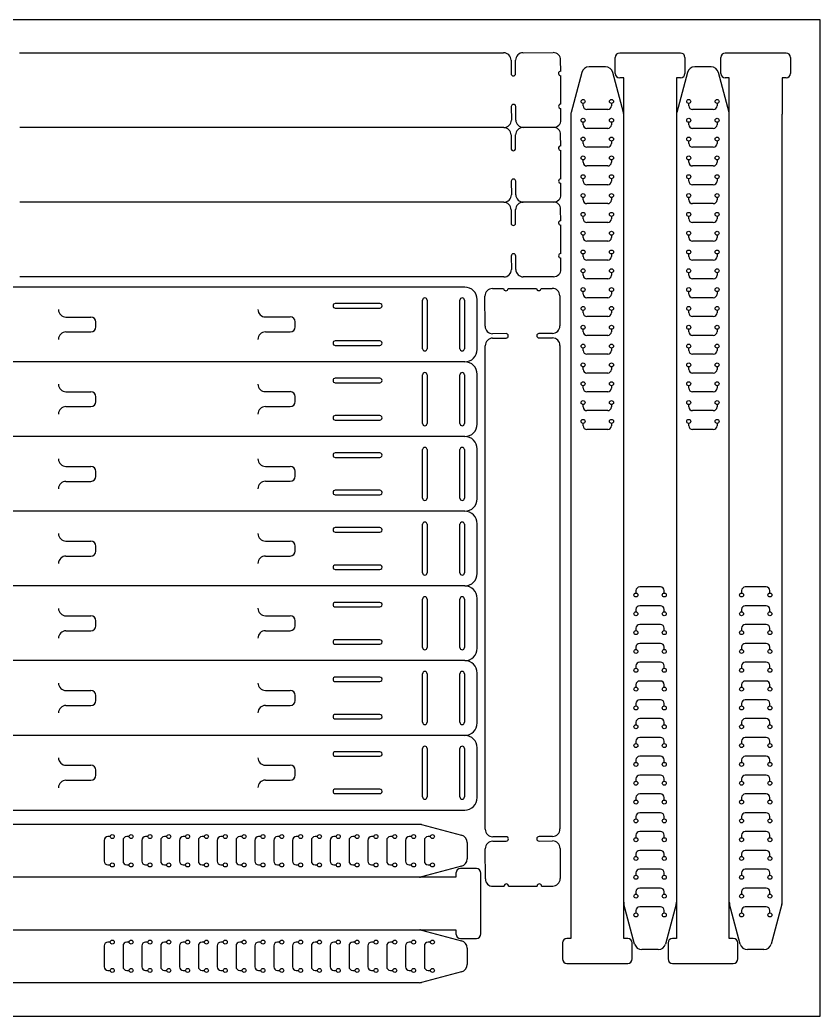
# Model space of a CAD drawing. Header units: millimetres. Extents: x 0 to 600, y 0 to 400.
# Drawn here: x 278.9 to 600, y 0 to 400 of the extents above; entities that cross this region are included whole.
import ezdxf

# ---------------------------------------------------------------- set-up
doc = ezdxf.new("R2010")
doc.units = ezdxf.units.MM

msp = doc.modelspace()

# ---------------------------------------------------------------- linework, layer by layer
for p, q in [((278.81, 386.79), (473, 386.79)), ((480.8, 386.82), (492.9, 386.87)), ((544, 386.71), (519.6, 386.71)), ((586.38, 386.71), (561.98, 386.71)), ((476.01, 383.8), (476.04, 378.4)), ((477.84, 378.41), (477.81, 383.81)), ((495.93, 379.39), (495.91, 383.89)), ((495.99, 366.19), (495.94, 377.59)), ((476.1, 365.2), (476.12, 359.8)), ((477.92, 359.81), (477.9, 365.21)), ((496.02, 359.89), (496, 364.39)), ((584.77, 45.73), (584.77, 362.11)), ((473.13, 356.79), (278.94, 356.79)), ((493.03, 356.87), (480.93, 356.82)), ((476.01, 353.8), (476.04, 348.4)), ((477.84, 348.41), (477.81, 353.81)), ((495.93, 349.39), (495.91, 353.89)), ((495.99, 336.19), (495.94, 347.59)), ((476.1, 335.2), (476.12, 329.8)), ((477.92, 329.81), (477.9, 335.21)), ((496.02, 329.89), (496, 334.39)), ((473.13, 326.79), (278.94, 326.79)), ((493.03, 326.87), (480.93, 326.82)), ((476.01, 323.8), (476.04, 318.4)), ((477.84, 318.41), (477.81, 323.81)), ((495.93, 319.39), (495.91, 323.89)), ((495.99, 306.19), (495.94, 317.59)), ((476.1, 305.2), (476.12, 299.8)), ((477.92, 299.81), (477.9, 305.21)), ((496.02, 299.89), (496, 304.39)), ((473.13, 296.79), (278.94, 296.79)), ((493.03, 296.87), (480.93, 296.82)), ((457.41, 292.72), (67.41, 292.72)), ((468.53, 292.11), (473.03, 292.13)), ((474.83, 292.13), (486.23, 292.18)), ((488.03, 292.19), (492.53, 292.21)), ((465.59, 276.99), (465.54, 289.09)), ((495.54, 289.22), (495.59, 277.12)), ((423.36, 286.12), (405.46, 286.12)), ((405.46, 284.32), (423.36, 284.32)), ((440.51, 267.97), (440.51, 287.47)), ((442.31, 287.47), (442.31, 267.97)), ((455.51, 267.97), (455.51, 287.47)), ((457.31, 287.47), (457.31, 267.97)), ((462.41, 267.72), (462.41, 287.72)), ((297.41, 280.71), (307.41, 280.71)), ((377.41, 280.74), (387.41, 280.74)), ((309.41, 276.71), (309.41, 278.71)), ((389.41, 276.74), (389.41, 278.74)), ((297.41, 274.71), (307.41, 274.71)), ((377.41, 274.74), (387.41, 274.74)), ((474.01, 274.03), (468.61, 274.01)), ((468.62, 272.21), (474.01, 272.23)), ((492.61, 274.11), (487.21, 274.09)), ((487.21, 272.29), (492.61, 272.31)), ((423.36, 271.12), (405.46, 271.12)), ((405.46, 269.32), (423.36, 269.32)), ((465.63, 75), (465.63, 269.19)), ((495.63, 269.32), (495.63, 75.13)), ((457.41, 262.72), (67.41, 262.72)), ((423.36, 256.12), (405.46, 256.12)), ((440.51, 237.97), (440.51, 257.47)), ((442.31, 257.47), (442.31, 237.97)), ((455.51, 237.97), (455.51, 257.47)), ((457.31, 257.47), (457.31, 237.97)), ((462.41, 237.72), (462.41, 257.72)), ((405.46, 254.32), (423.36, 254.32)), ((297.41, 250.71), (307.41, 250.71)), ((309.41, 246.71), (309.41, 248.71)), ((377.41, 250.74), (387.41, 250.74)), ((389.41, 246.74), (389.41, 248.74)), ((297.41, 244.71), (307.41, 244.71)), ((377.41, 244.74), (387.41, 244.74)), ((423.36, 241.12), (405.46, 241.12)), ((405.46, 239.32), (423.36, 239.32)), ((457.41, 232.72), (67.41, 232.72)), ((423.36, 226.12), (405.46, 226.12)), ((405.46, 224.32), (423.36, 224.32)), ((440.51, 207.97), (440.51, 227.47)), ((442.31, 227.47), (442.31, 207.97)), ((455.51, 207.97), (455.51, 227.47)), ((457.31, 227.47), (457.31, 207.97)), ((462.41, 207.72), (462.41, 227.72)), ((297.41, 220.71), (307.41, 220.71)), ((377.41, 220.74), (387.41, 220.74)), ((309.41, 216.71), (309.41, 218.71)), ((389.41, 216.74), (389.41, 218.74)), ((297.41, 214.71), (307.41, 214.71)), ((377.41, 214.74), (387.41, 214.74)), ((423.36, 211.12), (405.46, 211.12)), ((405.46, 209.32), (423.36, 209.32)), ((457.41, 202.72), (67.41, 202.72)), ((423.36, 196.12), (405.46, 196.12)), ((440.51, 177.97), (440.51, 197.47)), ((442.31, 197.47), (442.31, 177.97)), ((455.51, 177.97), (455.51, 197.47)), ((457.31, 197.47), (457.31, 177.97)), ((462.41, 177.72), (462.41, 197.72)), ((405.46, 194.32), (423.36, 194.32)), ((297.41, 190.71), (307.41, 190.71)), ((309.41, 186.71), (309.41, 188.71)), ((377.41, 190.74), (387.41, 190.74)), ((389.41, 186.74), (389.41, 188.74)), ((297.41, 184.71), (307.41, 184.71)), ((377.41, 184.74), (387.41, 184.74)), ((423.36, 181.12), (405.46, 181.12)), ((405.46, 179.32), (423.36, 179.32)), ((457.41, 172.72), (67.41, 172.72)), ((423.36, 166.12), (405.46, 166.12)), ((405.46, 164.32), (423.36, 164.32)), ((440.51, 147.97), (440.51, 167.47)), ((442.31, 167.47), (442.31, 147.97)), ((455.51, 147.97), (455.51, 167.47)), ((457.31, 167.47), (457.31, 147.97)), ((462.41, 147.72), (462.41, 167.72)), ((297.41, 160.71), (307.41, 160.71)), ((377.41, 160.74), (387.41, 160.74)), ((309.41, 156.71), (309.41, 158.71)), ((389.41, 156.74), (389.41, 158.74)), ((297.41, 154.71), (307.41, 154.71)), ((377.41, 154.74), (387.41, 154.74)), ((423.36, 151.12), (405.46, 151.12)), ((405.46, 149.32), (423.36, 149.32)), ((457.41, 142.72), (67.41, 142.72)), ((423.36, 136.12), (405.46, 136.12)), ((440.51, 117.97), (440.51, 137.47)), ((442.31, 137.47), (442.31, 117.97)), ((455.51, 117.97), (455.51, 137.47)), ((457.31, 137.47), (457.31, 117.97)), ((462.41, 117.72), (462.41, 137.72)), ((405.46, 134.32), (423.36, 134.32)), ((297.41, 130.71), (307.41, 130.71)), ((309.41, 126.71), (309.41, 128.71)), ((377.41, 130.74), (387.41, 130.74)), ((389.41, 126.74), (389.41, 128.74)), ((297.41, 124.71), (307.41, 124.71)), ((377.41, 124.74), (387.41, 124.74)), ((423.36, 121.12), (405.46, 121.12)), ((405.46, 119.32), (423.36, 119.32)), ((457.41, 112.72), (67.41, 112.72)), ((423.36, 106.12), (405.46, 106.12)), ((405.46, 104.32), (423.36, 104.32)), ((440.51, 87.97), (440.51, 107.47)), ((442.31, 107.47), (442.31, 87.97)), ((455.51, 87.97), (455.51, 107.47)), ((457.31, 107.47), (457.31, 87.97)), ((462.41, 87.72), (462.41, 107.72)), ((297.41, 100.71), (307.41, 100.71)), ((377.41, 100.74), (387.41, 100.74)), ((309.41, 96.71), (309.41, 98.71)), ((389.41, 96.74), (389.41, 98.74)), ((297.41, 94.71), (307.41, 94.71)), ((377.41, 94.74), (387.41, 94.74)), ((423.36, 91.12), (405.46, 91.12)), ((405.46, 89.32), (423.36, 89.32)), ((67.41, 82.72), (457.41, 82.72)), ((439.34, 76.98), (122.97, 76.98)), ((474.04, 72.04), (468.64, 72.01)), ((492.64, 72.12), (487.24, 72.09)), ((468.65, 70.21), (474.05, 70.24)), ((487.25, 70.29), (492.65, 70.32)), ((465.71, 55.1), (465.66, 67.2)), ((495.66, 67.33), (495.71, 55.23)), ((468.73, 52.11), (473.23, 52.13)), ((475.03, 52.14), (486.43, 52.19)), ((488.23, 52.2), (492.73, 52.22))]:
    msp.add_line(p, q)
at = {"color": 7, "linetype": 'Continuous', "lineweight": 25, "true_color": 0xffffff}
for p, q in [((517.8, 378.51), (517.8, 384.91)), ((545.8, 384.91), (545.8, 378.51)), ((560.18, 378.51), (560.18, 384.91)), ((588.18, 384.91), (588.18, 378.51)), ((513.91, 381.16), (507.31, 381.16)), ((556.29, 381.16), (549.69, 381.16)), ((504.41, 378.94), (500.11, 362.89)), ((521.11, 362.89), (516.81, 378.94)), ((521.2, 376.71), (519.6, 376.71)), ((521.2, 45.76), (521.2, 376.71)), ((544, 376.71), (542.4, 376.71)), ((546.79, 378.94), (542.49, 362.89)), ((563.49, 362.89), (559.19, 378.94)), ((563.58, 376.71), (561.98, 376.71)), ((563.58, 45.76), (563.58, 376.71)), ((586.38, 376.71), (584.78, 376.71)), ((500.01, 362.11), (500.01, 31.16)), ((542.39, 362.11), (542.39, 31.16)), ((440.09, 76.89), (456.15, 72.59)), ((458.37, 69.69), (458.37, 63.09)), ((456.15, 60.2), (440.09, 55.89)), ((453.91, 57.4), (453.91, 55.8)), ((462.11, 59.2), (455.71, 59.2)), ((463.91, 33), (463.91, 57.4)), ((439.32, 55.79), (108.37, 55.79)), ((525.6, 28.93), (521.3, 44.99)), ((542.3, 44.99), (537.99, 28.93)), ((567.98, 28.93), (563.68, 44.99)), ((584.68, 44.99), (580.37, 28.93)), ((122.97, 34.6), (453.91, 34.6)), ((440.09, 34.51), (456.15, 30.21)), ((453.91, 34.6), (453.91, 33)), ((455.71, 31.2), (462.11, 31.2)), ((496.61, 29.36), (496.61, 22.96)), ((500.01, 31.16), (498.41, 31.16)), ((522.81, 31.16), (521.21, 31.16)), ((524.61, 22.96), (524.61, 29.36)), ((538.99, 29.36), (538.99, 22.96)), ((542.39, 31.16), (540.79, 31.16)), ((565.19, 31.16), (563.59, 31.16)), ((566.99, 22.96), (566.99, 29.36)), ((458.37, 27.31), (458.37, 20.71)), ((535.1, 26.71), (528.5, 26.71)), ((577.48, 26.71), (570.88, 26.71)), ((498.41, 21.16), (522.81, 21.16)), ((540.79, 21.16), (565.19, 21.16)), ((456.15, 17.82), (440.09, 13.51)), ((439.32, 13.41), (108.37, 13.41))]:
    msp.add_line(p, q, dxfattribs=at)
at = {"lineweight": 25}
for p, q in [((542.4, 376.71), (542.39, 362.11)), ((584.78, 376.71), (584.77, 362.11)), ((453.91, 55.8), (439.32, 55.8)), ((521.21, 31.16), (521.2, 45.76)), ((563.59, 31.16), (563.58, 45.76))]:
    msp.add_line(p, q, dxfattribs=at)
at = {"linetype": 'Continuous'}
for p, q in [((504.94, 365.49), (504.92, 366.46)), ((514.78, 364.02), (506.44, 364.02)), ((516.3, 366.46), (516.28, 365.49)), ((547.32, 365.49), (547.3, 366.46)), ((557.16, 364.02), (548.82, 364.02)), ((558.68, 366.46), (558.66, 365.49)), ((504.94, 357.94), (504.92, 358.91)), ((514.78, 356.46), (506.44, 356.46)), ((516.3, 358.91), (516.28, 357.94)), ((547.32, 357.94), (547.3, 358.91)), ((557.16, 356.46), (548.82, 356.46)), ((558.68, 358.91), (558.66, 357.94)), ((504.94, 350.38), (504.92, 351.35)), ((514.78, 348.9), (506.44, 348.9)), ((516.3, 351.35), (516.28, 350.38)), ((547.32, 350.38), (547.3, 351.35)), ((557.16, 348.9), (548.82, 348.9)), ((558.68, 351.35), (558.66, 350.38)), ((504.94, 342.82), (504.92, 343.79)), ((514.78, 341.35), (506.44, 341.35)), ((516.3, 343.79), (516.28, 342.82)), ((547.32, 342.82), (547.3, 343.79)), ((557.16, 341.35), (548.82, 341.35)), ((558.68, 343.79), (558.66, 342.82)), ((504.94, 335.26), (504.92, 336.24)), ((516.3, 336.24), (516.28, 335.26)), ((547.32, 335.26), (547.3, 336.24)), ((558.68, 336.24), (558.66, 335.26)), ((514.78, 333.79), (506.44, 333.79)), ((557.16, 333.79), (548.82, 333.79)), ((504.94, 327.71), (504.92, 328.68)), ((516.3, 328.68), (516.28, 327.71)), ((547.32, 327.71), (547.3, 328.68)), ((558.68, 328.68), (558.66, 327.71)), ((514.78, 326.23), (506.44, 326.23)), ((557.16, 326.23), (548.82, 326.23)), ((504.94, 320.15), (504.92, 321.12)), ((516.3, 321.12), (516.28, 320.15)), ((547.32, 320.15), (547.3, 321.12)), ((558.68, 321.12), (558.66, 320.15)), ((514.78, 318.67), (506.44, 318.67)), ((557.16, 318.67), (548.82, 318.67)), ((504.94, 312.59), (504.92, 313.57)), ((516.3, 313.57), (516.28, 312.59)), ((547.32, 312.59), (547.3, 313.57)), ((558.68, 313.57), (558.66, 312.59)), ((514.78, 311.12), (506.44, 311.12)), ((557.16, 311.12), (548.82, 311.12)), ((504.94, 305.04), (504.92, 306.01)), ((516.3, 306.01), (516.28, 305.04)), ((547.32, 305.04), (547.3, 306.01)), ((558.68, 306.01), (558.66, 305.04)), ((514.78, 303.56), (506.44, 303.56)), ((557.16, 303.56), (548.82, 303.56)), ((504.94, 297.48), (504.92, 298.45)), ((514.78, 296), (506.44, 296)), ((516.3, 298.45), (516.28, 297.48)), ((547.32, 297.48), (547.3, 298.45)), ((557.16, 296), (548.82, 296)), ((558.68, 298.45), (558.66, 297.48)), ((504.94, 289.92), (504.92, 290.9)), ((514.78, 288.45), (506.44, 288.45)), ((516.3, 290.9), (516.28, 289.92)), ((547.32, 289.92), (547.3, 290.9)), ((557.16, 288.45), (548.82, 288.45)), ((558.68, 290.9), (558.66, 289.92)), ((504.94, 282.37), (504.92, 283.34)), ((514.78, 280.89), (506.44, 280.89)), ((516.3, 283.34), (516.28, 282.37)), ((547.32, 282.37), (547.3, 283.34)), ((557.16, 280.89), (548.82, 280.89)), ((558.68, 283.34), (558.66, 282.37)), ((504.94, 274.81), (504.92, 275.78)), ((514.78, 273.33), (506.44, 273.33)), ((516.3, 275.78), (516.28, 274.81)), ((547.32, 274.81), (547.3, 275.78)), ((557.16, 273.33), (548.82, 273.33)), ((558.68, 275.78), (558.66, 274.81)), ((504.94, 267.25), (504.92, 268.22)), ((516.3, 268.22), (516.28, 267.25)), ((547.32, 267.25), (547.3, 268.22)), ((558.68, 268.22), (558.66, 267.25)), ((514.78, 265.78), (506.44, 265.78)), ((557.16, 265.78), (548.82, 265.78)), ((504.94, 259.69), (504.92, 260.67)), ((516.3, 260.67), (516.28, 259.69)), ((547.32, 259.69), (547.3, 260.67)), ((558.68, 260.67), (558.66, 259.69)), ((514.78, 258.22), (506.44, 258.22)), ((557.16, 258.22), (548.82, 258.22)), ((504.94, 252.14), (504.92, 253.11)), ((516.3, 253.11), (516.28, 252.14)), ((547.32, 252.14), (547.3, 253.11)), ((558.68, 253.11), (558.66, 252.14)), ((514.78, 250.66), (506.44, 250.66)), ((557.16, 250.66), (548.82, 250.66)), ((504.94, 244.58), (504.92, 245.55)), ((516.3, 245.55), (516.28, 244.58)), ((547.32, 244.58), (547.3, 245.55)), ((558.68, 245.55), (558.66, 244.58)), ((514.78, 243.1), (506.44, 243.1)), ((557.16, 243.1), (548.82, 243.1)), ((504.94, 237.02), (504.92, 238)), ((516.3, 238), (516.28, 237.02)), ((547.32, 237.02), (547.3, 238)), ((558.68, 238), (558.66, 237.02)), ((514.78, 235.55), (506.44, 235.55)), ((557.16, 235.55), (548.82, 235.55)), ((535.97, 172.32), (527.63, 172.32)), ((578.35, 172.32), (570.01, 172.32)), ((526.13, 170.85), (526.11, 169.88)), ((537.48, 169.88), (537.47, 170.85)), ((568.51, 170.85), (568.49, 169.88)), ((579.86, 169.88), (579.85, 170.85)), ((535.97, 164.77), (527.63, 164.77)), ((578.35, 164.77), (570.01, 164.77)), ((526.13, 163.29), (526.11, 162.32)), ((537.48, 162.32), (537.47, 163.29)), ((568.51, 163.29), (568.49, 162.32)), ((579.86, 162.32), (579.85, 163.29)), ((535.97, 157.21), (527.63, 157.21)), ((578.35, 157.21), (570.01, 157.21)), ((526.13, 155.73), (526.11, 154.76)), ((537.48, 154.76), (537.47, 155.73)), ((568.51, 155.73), (568.49, 154.76)), ((579.86, 154.76), (579.85, 155.73)), ((526.13, 148.18), (526.11, 147.2)), ((535.97, 149.65), (527.63, 149.65)), ((537.48, 147.2), (537.47, 148.18)), ((568.51, 148.18), (568.49, 147.2)), ((578.35, 149.65), (570.01, 149.65)), ((579.86, 147.2), (579.85, 148.18)), ((526.13, 140.62), (526.11, 139.65)), ((535.97, 142.1), (527.63, 142.1)), ((537.48, 139.65), (537.47, 140.62)), ((568.51, 140.62), (568.49, 139.65)), ((578.35, 142.1), (570.01, 142.1)), ((579.86, 139.65), (579.85, 140.62)), ((526.13, 133.06), (526.11, 132.09)), ((535.97, 134.54), (527.63, 134.54)), ((537.48, 132.09), (537.47, 133.06)), ((568.51, 133.06), (568.49, 132.09)), ((578.35, 134.54), (570.01, 134.54)), ((579.86, 132.09), (579.85, 133.06)), ((526.13, 125.51), (526.11, 124.53)), ((535.97, 126.98), (527.63, 126.98)), ((537.48, 124.53), (537.47, 125.51)), ((568.51, 125.51), (568.49, 124.53)), ((578.35, 126.98), (570.01, 126.98)), ((579.86, 124.53), (579.85, 125.51)), ((526.13, 117.95), (526.11, 116.98)), ((535.97, 119.43), (527.63, 119.43)), ((537.48, 116.98), (537.47, 117.95)), ((568.51, 117.95), (568.49, 116.98)), ((578.35, 119.43), (570.01, 119.43)), ((579.86, 116.98), (579.85, 117.95)), ((526.13, 110.39), (526.11, 109.42)), ((535.97, 111.87), (527.63, 111.87)), ((537.48, 109.42), (537.47, 110.39)), ((568.51, 110.39), (568.49, 109.42)), ((578.35, 111.87), (570.01, 111.87)), ((579.86, 109.42), (579.85, 110.39)), ((535.97, 104.31), (527.63, 104.31)), ((578.35, 104.31), (570.01, 104.31)), ((526.13, 102.84), (526.11, 101.86)), ((537.48, 101.86), (537.47, 102.84)), ((568.51, 102.84), (568.49, 101.86)), ((579.86, 101.86), (579.85, 102.84)), ((535.97, 96.75), (527.63, 96.75)), ((578.35, 96.75), (570.01, 96.75)), ((526.13, 95.28), (526.11, 94.31)), ((537.48, 94.31), (537.47, 95.28)), ((568.51, 95.28), (568.49, 94.31)), ((579.86, 94.31), (579.85, 95.28)), ((535.97, 89.2), (527.63, 89.2)), ((578.35, 89.2), (570.01, 89.2)), ((526.13, 87.72), (526.11, 86.75)), ((537.48, 86.75), (537.47, 87.72)), ((568.51, 87.72), (568.49, 86.75)), ((579.86, 86.75), (579.85, 87.72)), ((526.13, 80.16), (526.11, 79.19)), ((535.97, 81.64), (527.63, 81.64)), ((537.48, 79.19), (537.47, 80.16)), ((568.51, 80.16), (568.49, 79.19)), ((578.35, 81.64), (570.01, 81.64)), ((579.86, 79.19), (579.85, 80.16)), ((315.2, 72.08), (314.23, 72.06)), ((322.76, 72.08), (321.79, 72.06)), ((330.32, 72.08), (329.34, 72.06)), ((337.87, 72.08), (336.9, 72.06)), ((345.43, 72.08), (344.46, 72.06)), ((352.99, 72.08), (352.01, 72.06)), ((360.54, 72.08), (359.57, 72.06)), ((368.1, 72.08), (367.13, 72.06)), ((375.66, 72.08), (374.69, 72.06)), ((383.21, 72.08), (382.24, 72.06)), ((390.77, 72.08), (389.8, 72.06)), ((398.33, 72.08), (397.36, 72.06)), ((405.89, 72.08), (404.91, 72.06)), ((413.44, 72.08), (412.47, 72.06)), ((421, 72.08), (420.03, 72.06)), ((428.56, 72.08), (427.58, 72.06)), ((436.11, 72.08), (435.14, 72.06)), ((443.67, 72.08), (442.7, 72.06)), ((526.13, 72.61), (526.11, 71.63)), ((535.97, 74.08), (527.63, 74.08)), ((537.48, 71.63), (537.47, 72.61)), ((568.51, 72.61), (568.49, 71.63)), ((578.35, 74.08), (570.01, 74.08)), ((579.86, 71.63), (579.85, 72.61)), ((312.75, 70.56), (312.75, 62.22)), ((320.31, 70.56), (320.31, 62.22)), ((327.87, 70.56), (327.87, 62.22)), ((335.42, 70.56), (335.42, 62.22)), ((342.98, 70.56), (342.98, 62.22)), ((350.54, 70.56), (350.54, 62.22)), ((358.1, 70.56), (358.1, 62.22)), ((365.65, 70.56), (365.65, 62.22)), ((373.21, 70.56), (373.21, 62.22)), ((380.77, 70.56), (380.77, 62.22)), ((388.32, 70.56), (388.32, 62.22)), ((395.88, 70.56), (395.88, 62.22)), ((403.44, 70.56), (403.44, 62.22)), ((410.99, 70.56), (410.99, 62.22)), ((418.55, 70.56), (418.55, 62.22)), ((426.11, 70.56), (426.11, 62.22)), ((433.67, 70.56), (433.67, 62.22)), ((441.22, 70.56), (441.22, 62.22)), ((526.13, 65.05), (526.11, 64.08)), ((535.97, 66.53), (527.63, 66.53)), ((537.48, 64.08), (537.47, 65.05)), ((568.51, 65.05), (568.49, 64.08)), ((578.35, 66.53), (570.01, 66.53)), ((579.86, 64.08), (579.85, 65.05)), ((314.23, 60.72), (315.2, 60.7)), ((321.79, 60.72), (322.76, 60.7)), ((329.34, 60.72), (330.32, 60.7)), ((336.9, 60.72), (337.87, 60.7)), ((344.46, 60.72), (345.43, 60.7)), ((352.01, 60.72), (352.99, 60.7)), ((359.57, 60.72), (360.54, 60.7)), ((367.13, 60.72), (368.1, 60.7)), ((374.69, 60.72), (375.66, 60.7)), ((382.24, 60.72), (383.21, 60.7)), ((389.8, 60.72), (390.77, 60.7)), ((397.36, 60.72), (398.33, 60.7)), ((404.91, 60.72), (405.89, 60.7)), ((412.47, 60.72), (413.44, 60.7)), ((420.03, 60.72), (421, 60.7)), ((427.58, 60.72), (428.56, 60.7)), ((435.14, 60.72), (436.11, 60.7)), ((442.7, 60.72), (443.67, 60.7)), ((526.13, 57.49), (526.11, 56.52)), ((535.97, 58.97), (527.63, 58.97)), ((537.48, 56.52), (537.47, 57.49)), ((568.51, 57.49), (568.49, 56.52)), ((578.35, 58.97), (570.01, 58.97)), ((579.86, 56.52), (579.85, 57.49)), ((526.13, 49.94), (526.11, 48.96)), ((535.97, 51.41), (527.63, 51.41)), ((537.48, 48.96), (537.47, 49.94)), ((568.51, 49.94), (568.49, 48.96)), ((578.35, 51.41), (570.01, 51.41)), ((579.86, 48.96), (579.85, 49.94)), ((526.13, 42.38), (526.11, 41.41)), ((535.97, 43.86), (527.63, 43.86)), ((537.48, 41.41), (537.47, 42.38)), ((568.51, 42.38), (568.49, 41.41)), ((578.35, 43.86), (570.01, 43.86)), ((579.86, 41.41), (579.85, 42.38)), ((312.75, 28.18), (312.75, 19.84)), ((315.2, 29.7), (314.23, 29.68)), ((320.31, 28.18), (320.31, 19.84)), ((322.76, 29.7), (321.79, 29.68)), ((327.87, 28.18), (327.87, 19.84)), ((330.32, 29.7), (329.34, 29.68)), ((335.42, 28.18), (335.42, 19.84)), ((337.87, 29.7), (336.9, 29.68)), ((342.98, 28.18), (342.98, 19.84)), ((345.43, 29.7), (344.46, 29.68)), ((350.54, 28.18), (350.54, 19.84)), ((352.99, 29.7), (352.01, 29.68)), ((358.1, 28.18), (358.1, 19.84)), ((360.54, 29.7), (359.57, 29.68)), ((365.65, 28.18), (365.65, 19.84)), ((368.1, 29.7), (367.13, 29.68)), ((373.21, 28.18), (373.21, 19.84)), ((375.66, 29.7), (374.69, 29.68)), ((380.77, 28.18), (380.77, 19.84)), ((383.21, 29.7), (382.24, 29.68)), ((388.32, 28.18), (388.32, 19.84)), ((390.77, 29.7), (389.8, 29.68)), ((395.88, 28.18), (395.88, 19.84)), ((398.33, 29.7), (397.36, 29.68)), ((403.44, 28.18), (403.44, 19.84)), ((405.89, 29.7), (404.91, 29.68)), ((410.99, 28.18), (410.99, 19.84)), ((413.44, 29.7), (412.47, 29.68)), ((418.55, 28.18), (418.55, 19.84)), ((421, 29.7), (420.03, 29.68)), ((426.11, 28.18), (426.11, 19.84)), ((428.56, 29.7), (427.58, 29.68)), ((433.67, 28.18), (433.67, 19.84)), ((436.11, 29.7), (435.14, 29.68)), ((441.22, 28.18), (441.22, 19.84)), ((443.67, 29.7), (442.7, 29.68)), ((314.23, 18.34), (315.2, 18.32)), ((321.79, 18.34), (322.76, 18.32)), ((329.34, 18.34), (330.32, 18.32)), ((336.9, 18.34), (337.87, 18.32)), ((344.46, 18.34), (345.43, 18.32)), ((352.01, 18.34), (352.99, 18.32)), ((359.57, 18.34), (360.54, 18.32)), ((367.13, 18.34), (368.1, 18.32)), ((374.69, 18.34), (375.66, 18.32)), ((382.24, 18.34), (383.21, 18.32)), ((389.8, 18.34), (390.77, 18.32)), ((397.36, 18.34), (398.33, 18.32)), ((404.91, 18.34), (405.89, 18.32)), ((412.47, 18.34), (413.44, 18.32)), ((420.03, 18.34), (421, 18.32)), ((427.58, 18.34), (428.56, 18.32)), ((435.14, 18.34), (436.11, 18.32)), ((442.7, 18.34), (443.67, 18.32))]:
    msp.add_line(p, q, dxfattribs=at)
msp.add_lwpolyline([(0, 0), (600, 0), (600, 400), (0, 400)], close=True)
for centre in [(504.91, 367.26), (516.31, 367.26), (547.29, 367.26), (558.69, 367.26), (504.91, 359.71), (516.31, 359.71), (547.29, 359.71), (558.69, 359.71), (504.91, 352.15), (516.31, 352.15), (547.29, 352.15), (558.69, 352.15), (504.91, 344.59), (516.31, 344.59), (547.29, 344.59), (558.69, 344.59), (504.91, 337.04), (516.31, 337.04), (547.29, 337.04), (558.69, 337.04), (504.91, 329.48), (516.31, 329.48), (547.29, 329.48), (558.69, 329.48), (504.91, 321.92), (516.31, 321.92), (547.29, 321.92), (558.69, 321.92), (504.91, 314.37), (516.31, 314.37), (547.29, 314.37), (558.69, 314.37), (504.91, 306.81), (516.31, 306.81), (547.29, 306.81), (558.69, 306.81), (504.91, 299.25), (516.31, 299.25), (547.29, 299.25), (558.69, 299.25), (504.91, 291.69), (516.31, 291.69), (547.29, 291.69), (558.69, 291.69), (504.91, 284.14), (516.31, 284.14), (547.29, 284.14), (558.69, 284.14), (504.91, 276.58), (516.31, 276.58), (547.29, 276.58), (558.69, 276.58), (504.91, 269.02), (516.31, 269.02), (547.29, 269.02), (558.69, 269.02), (504.91, 261.47), (516.31, 261.47), (547.29, 261.47), (558.69, 261.47), (504.91, 253.91), (516.31, 253.91), (547.29, 253.91), (558.69, 253.91), (504.91, 246.35), (516.31, 246.35), (547.29, 246.35), (558.69, 246.35), (504.91, 238.8), (516.31, 238.8), (547.29, 238.8), (558.69, 238.8), (526.1, 169.08), (537.5, 169.08), (568.48, 169.08), (579.88, 169.08), (526.1, 161.52), (537.5, 161.52), (568.48, 161.52), (579.88, 161.52), (526.1, 153.96), (537.5, 153.96), (568.48, 153.96), (579.88, 153.96), (526.1, 146.4), (537.5, 146.4), (568.48, 146.4), (579.88, 146.4), (526.1, 138.85), (537.5, 138.85), (568.48, 138.85), (579.88, 138.85), (526.1, 131.29), (537.5, 131.29), (568.48, 131.29), (579.88, 131.29), (526.1, 123.73), (537.5, 123.73), (568.48, 123.73), (579.88, 123.73), (526.1, 116.18), (537.5, 116.18), (568.48, 116.18), (579.88, 116.18), (526.1, 108.62), (537.5, 108.62), (568.48, 108.62), (579.88, 108.62), (526.1, 101.06), (537.5, 101.06), (568.48, 101.06), (579.88, 101.06), (526.1, 93.51), (537.5, 93.51), (568.48, 93.51), (579.88, 93.51), (526.1, 85.95), (537.5, 85.95), (568.48, 85.95), (579.88, 85.95), (526.1, 78.39), (537.5, 78.39), (568.48, 78.39), (579.88, 78.39), (316, 72.09), (323.56, 72.09), (331.12, 72.09), (338.67, 72.09), (346.23, 72.09), (353.79, 72.09), (361.34, 72.09), (368.9, 72.09), (376.46, 72.09), (384.01, 72.09), (391.57, 72.09), (399.13, 72.09), (406.69, 72.09), (414.24, 72.09), (421.8, 72.09), (429.36, 72.09), (436.91, 72.09), (444.47, 72.09), (526.1, 70.83), (537.5, 70.83), (568.48, 70.83), (579.88, 70.83), (526.1, 63.28), (537.5, 63.28), (568.48, 63.28), (579.88, 63.28), (316, 60.69), (323.56, 60.69), (331.12, 60.69), (338.67, 60.69), (346.23, 60.69), (353.79, 60.69), (361.34, 60.69), (368.9, 60.69), (376.46, 60.69), (384.01, 60.69), (391.57, 60.69), (399.13, 60.69), (406.69, 60.69), (414.24, 60.69), (421.8, 60.69), (429.36, 60.69), (436.91, 60.69), (444.47, 60.69), (526.1, 55.72), (537.5, 55.72), (568.48, 55.72), (579.88, 55.72), (526.1, 48.16), (537.5, 48.16), (568.48, 48.16), (579.88, 48.16), (526.1, 40.61), (537.5, 40.61), (568.48, 40.61), (579.88, 40.61), (316, 29.71), (323.56, 29.71), (331.12, 29.71), (338.67, 29.71), (346.23, 29.71), (353.79, 29.71), (361.34, 29.71), (368.9, 29.71), (376.46, 29.71), (384.01, 29.71), (391.57, 29.71), (399.13, 29.71), (406.69, 29.71), (414.24, 29.71), (421.8, 29.71), (429.36, 29.71), (436.91, 29.71), (444.47, 29.71), (316, 18.31), (323.56, 18.31), (331.12, 18.31), (338.67, 18.31), (346.23, 18.31), (353.79, 18.31), (361.34, 18.31), (368.9, 18.31), (376.46, 18.31), (384.01, 18.31), (391.57, 18.31), (399.13, 18.31), (406.69, 18.31), (414.24, 18.31), (421.8, 18.31), (429.36, 18.31), (436.91, 18.31), (444.47, 18.31)]:
    msp.add_circle(centre, 0.8, dxfattribs=at)
for centre, radius, start, end in [((473.01, 383.79), 3, 0.25, 90.25), ((480.81, 383.82), 3, 90.25, 180.25), ((492.91, 383.87), 3, 0.25, 90.25), ((476.94, 378.4), 0.9, 180.25, 0.25), ((495.94, 378.49), 0.9, 90.25, 270.25), ((477, 365.2), 0.9, 0.25, 180.25), ((496, 365.29), 0.9, 90.2501, 270.2499), ((473.01, 353.79), 3, 0.25, 90.25), ((473.12, 359.79), 3, 270.25, 0.25), ((480.81, 353.82), 3, 90.25, 180.25), ((480.92, 359.82), 3, 180.25, 270.25), ((492.91, 353.87), 3, 0.25, 90.25), ((493.02, 359.87), 3, 270.25, 0.25), ((476.94, 348.4), 0.9, 180.25, 0.25), ((495.94, 348.49), 0.9, 90.25, 270.25), ((477, 335.2), 0.9, 0.25, 180.25), ((496, 335.29), 0.9, 90.2501, 270.2499), ((473.12, 329.79), 3, 270.25, 0.25), ((480.92, 329.82), 3, 180.25, 270.25), ((493.02, 329.87), 3, 270.25, 0.25), ((473.01, 323.79), 3, 0.25, 90.25), ((480.81, 323.82), 3, 90.25, 180.25), ((492.91, 323.87), 3, 0.25, 90.25), ((476.94, 318.4), 0.9, 180.25, 0.25), ((495.94, 318.49), 0.9, 90.25, 270.25), ((477, 305.2), 0.9, 0.25, 180.25), ((496, 305.29), 0.9, 90.2501, 270.2499), ((473.12, 299.79), 3, 270.25, 0.25), ((480.92, 299.82), 3, 180.25, 270.25), ((493.02, 299.87), 3, 270.25, 0.25), ((457.41, 287.72), 5, 0, 90), ((468.54, 289.11), 3, 90.25, 180.25), ((473.93, 292.13), 0.9, 180.2501, 0.2499), ((487.13, 292.19), 0.9, 180.25, 0.25), ((492.54, 289.21), 3, 0.25, 90.25), ((441.41, 287.47), 0.9, 0, 180), ((456.41, 287.47), 0.9, 0, 180), ((405.46, 285.22), 0.9, 90, 269.9777), ((423.36, 285.22), 0.9, 270, 90.0011), ((307.41, 278.71), 2, 0, 90), ((387.41, 278.74), 2, 0, 90), ((307.41, 276.71), 2, 270, 0), ((387.41, 276.74), 2, 270, 0), ((468.59, 277.01), 3, 180.25, 270.25), ((492.59, 277.11), 3, 270.25, 0.25), ((468.63, 269.21), 3, 90.25, 180.25), ((474.01, 273.13), 0.9, 270.25, 90.25), ((487.21, 273.19), 0.9, 90.25, 270.25), ((492.63, 269.31), 3, 0.25, 90.25), ((405.46, 270.22), 0.9, 90, 269.9777), ((423.36, 270.22), 0.9, 270, 90.0011), ((441.41, 267.97), 0.9, 180, 0), ((456.41, 267.97), 0.9, 180, 0), ((457.41, 267.72), 5, 270, 0), ((457.41, 257.72), 5, 0, 90), ((405.46, 255.22), 0.9, 90, 269.9777), ((423.36, 255.22), 0.9, 270, 90.0011), ((441.41, 257.47), 0.9, 0, 180), ((456.41, 257.47), 0.9, 0, 180), ((307.41, 248.71), 2, 0, 90), ((387.41, 248.74), 2, 0, 90), ((307.41, 246.71), 2, 270, 0), ((387.41, 246.74), 2, 270, 0), ((405.46, 240.22), 0.9, 90, 269.9777), ((423.36, 240.22), 0.9, 270, 90.0011), ((441.41, 237.97), 0.9, 180, 0), ((456.41, 237.97), 0.9, 180, 0), ((457.41, 237.72), 5, 270, 0), ((457.41, 227.72), 5, 0, 90), ((441.41, 227.47), 0.9, 0, 180), ((456.41, 227.47), 0.9, 0, 180), ((405.46, 225.22), 0.9, 90, 269.9777), ((423.36, 225.22), 0.9, 270, 90.0011), ((307.41, 218.71), 2, 0, 90), ((387.41, 218.74), 2, 0, 90), ((307.41, 216.71), 2, 270, 0), ((387.41, 216.74), 2, 270, 0), ((405.46, 210.22), 0.9, 90, 269.9777), ((423.36, 210.22), 0.9, 270, 90.0011), ((441.41, 207.97), 0.9, 180, 0), ((456.41, 207.97), 0.9, 180, 0), ((457.41, 207.72), 5, 270, 0), ((457.41, 197.72), 5, 0, 90), ((405.46, 195.22), 0.9, 90, 269.9777), ((423.36, 195.22), 0.9, 270, 90.0011), ((441.41, 197.47), 0.9, 0, 180), ((456.41, 197.47), 0.9, 0, 180), ((307.41, 188.71), 2, 0, 90), ((387.41, 188.74), 2, 0, 90), ((307.41, 186.71), 2, 270, 0), ((387.41, 186.74), 2, 270, 0), ((405.46, 180.22), 0.9, 90, 269.9777), ((423.36, 180.22), 0.9, 270, 90.0011), ((441.41, 177.97), 0.9, 180, 0), ((456.41, 177.97), 0.9, 180, 0), ((457.41, 177.72), 5, 270, 0), ((457.41, 167.72), 5, 0, 90), ((441.41, 167.47), 0.9, 0, 180), ((456.41, 167.47), 0.9, 0, 180), ((405.46, 165.22), 0.9, 90, 269.9777), ((423.36, 165.22), 0.9, 270, 90.0011), ((307.41, 158.71), 2, 0, 90), ((387.41, 158.74), 2, 0, 90), ((307.41, 156.71), 2, 270, 0), ((387.41, 156.74), 2, 270, 0), ((405.46, 150.22), 0.9, 90, 269.9777), ((423.36, 150.22), 0.9, 270, 90.0011), ((441.41, 147.97), 0.9, 180, 0), ((456.41, 147.97), 0.9, 180, 0), ((457.41, 147.72), 5, 270, 0), ((457.41, 137.72), 5, 0, 90), ((405.46, 135.22), 0.9, 90, 269.9777), ((423.36, 135.22), 0.9, 270, 90.0011), ((441.41, 137.47), 0.9, 0, 180), ((456.41, 137.47), 0.9, 0, 180), ((307.41, 128.71), 2, 0, 90), ((387.41, 128.74), 2, 0, 90), ((307.41, 126.71), 2, 270, 0), ((387.41, 126.74), 2, 270, 0), ((405.46, 120.22), 0.9, 90, 269.9777), ((423.36, 120.22), 0.9, 270, 90.0011), ((441.41, 117.97), 0.9, 180, 0), ((456.41, 117.97), 0.9, 180, 0), ((457.41, 117.72), 5, 270, 0), ((457.41, 107.72), 5, 0, 90), ((441.41, 107.47), 0.9, 0, 180), ((456.41, 107.47), 0.9, 0, 180), ((405.46, 105.22), 0.9, 90, 269.9777), ((423.36, 105.22), 0.9, 270, 90.0011), ((307.41, 98.71), 2, 0, 90), ((387.41, 98.74), 2, 0, 90), ((307.41, 96.71), 2, 270, 0), ((387.41, 96.74), 2, 270, 0), ((405.46, 90.22), 0.9, 90, 269.9777), ((423.36, 90.22), 0.9, 270, 90.0011), ((441.41, 87.97), 0.9, 180, 0), ((456.41, 87.97), 0.9, 180, 0), ((457.41, 87.72), 5, 270, 0), ((468.63, 75.01), 3, 180.25, 270.25), ((474.04, 71.14), 0.9, 270.25, 90.25), ((487.24, 71.19), 0.9, 90.25, 270.25), ((492.63, 75.12), 3, 270.25, 0.25), ((468.66, 67.21), 3, 90.25, 180.25), ((492.66, 67.32), 3, 0.25, 90.25), ((468.71, 55.11), 3, 180.25, 270.25), ((474.13, 52.14), 0.9, 0.2501, 180.2499), ((487.33, 52.19), 0.9, 0.25, 180.25), ((492.71, 55.22), 3, 270.25, 0.25)]:
    msp.add_arc(centre, radius, start, end)
at = {"color": 7, "linetype": 'Continuous', "lineweight": 25, "true_color": 0xffffff}
for centre, radius, start, end in [((519.6, 384.91), 1.8, 90, 180), ((544, 384.91), 1.8, 0, 90), ((561.98, 384.91), 1.8, 90, 180), ((586.38, 384.91), 1.8, 0, 90), ((507.31, 378.16), 3, 90, 165), ((513.91, 378.16), 3, 15, 90), ((549.69, 378.16), 3, 90, 165), ((556.29, 378.16), 3, 15, 90), ((519.6, 378.51), 1.8, 180, 270), ((544, 378.51), 1.8, 270, 0), ((561.98, 378.51), 1.8, 180, 270), ((586.38, 378.51), 1.8, 270, 0), ((503.01, 362.11), 3, 165, 180), ((518.21, 362.11), 3, 0, 15), ((545.39, 362.11), 3, 165, 180), ((560.59, 362.11), 3, 0, 15), ((439.4, 74.4), 2.58, 74.3935, 91.197), ((455.37, 69.69), 3, 0, 75), ((455.37, 63.09), 3, 285, 0), ((455.71, 57.4), 1.8, 90, 180), ((462.11, 57.4), 1.8, 0, 90), ((439.32, 58.79), 3, 270, 285), ((524.2, 45.76), 3, 180, 195), ((539.81, 45.68), 2.58, 344.3935, 1.197), ((566.58, 45.76), 3, 180, 195), ((582.19, 45.68), 2.58, 344.3935, 1.197), ((439.4, 32.02), 2.58, 74.3935, 91.197), ((455.71, 33), 1.8, 180, 270), ((462.11, 33), 1.8, 270, 0), ((455.37, 27.31), 3, 0, 75), ((498.41, 29.36), 1.8, 90, 180), ((522.81, 29.36), 1.8, 0, 90), ((528.5, 29.71), 3, 195, 270), ((535.1, 29.71), 3, 270, 345), ((540.79, 29.36), 1.8, 90, 180), ((565.19, 29.36), 1.8, 0, 90), ((570.88, 29.71), 3, 195, 270), ((577.48, 29.71), 3, 270, 345), ((455.37, 20.71), 3, 285, 0), ((498.41, 22.96), 1.8, 180, 270), ((522.81, 22.96), 1.8, 270, 0), ((540.79, 22.96), 1.8, 180, 270), ((565.19, 22.96), 1.8, 270, 0), ((439.32, 16.41), 3, 270, 285)]:
    msp.add_arc(centre, radius, start, end, dxfattribs=at)
at = {"linetype": 'Continuous'}
for centre, radius, start, end in [((506.44, 365.52), 1.5, 180.9078, 270), ((514.78, 365.52), 1.5, 270, 359.0922), ((548.82, 365.52), 1.5, 180.9078, 270), ((557.16, 365.52), 1.5, 270, 359.0922), ((506.44, 357.96), 1.5, 180.9078, 270), ((514.78, 357.96), 1.5, 270, 359.0922), ((548.82, 357.96), 1.5, 180.9078, 270), ((557.16, 357.96), 1.5, 270, 359.0922), ((506.44, 350.4), 1.5, 180.9078, 270), ((514.78, 350.4), 1.5, 270, 359.0922), ((548.82, 350.4), 1.5, 180.9078, 270), ((557.16, 350.4), 1.5, 270, 359.0922), ((506.44, 342.85), 1.5, 180.9078, 270), ((514.78, 342.85), 1.5, 270, 359.0922), ((548.82, 342.85), 1.5, 180.9078, 270), ((557.16, 342.85), 1.5, 270, 359.0922), ((506.44, 335.29), 1.5, 180.9078, 270), ((514.78, 335.29), 1.5, 270, 359.0922), ((548.82, 335.29), 1.5, 180.9078, 270), ((557.16, 335.29), 1.5, 270, 359.0922), ((506.44, 327.73), 1.5, 180.9078, 270), ((514.78, 327.73), 1.5, 270, 359.0922), ((548.82, 327.73), 1.5, 180.9078, 270), ((557.16, 327.73), 1.5, 270, 359.0922), ((506.44, 320.17), 1.5, 180.9078, 270), ((514.78, 320.17), 1.5, 270, 359.0922), ((548.82, 320.17), 1.5, 180.9078, 270), ((557.16, 320.17), 1.5, 270, 359.0922), ((506.44, 312.62), 1.5, 180.9078, 270), ((514.78, 312.62), 1.5, 270, 359.0922), ((548.82, 312.62), 1.5, 180.9078, 270), ((557.16, 312.62), 1.5, 270, 359.0922), ((506.44, 305.06), 1.5, 180.9078, 270), ((514.78, 305.06), 1.5, 270, 359.0922), ((548.82, 305.06), 1.5, 180.9078, 270), ((557.16, 305.06), 1.5, 270, 359.0922), ((506.44, 297.5), 1.5, 180.9078, 270), ((514.78, 297.5), 1.5, 270, 359.0922), ((548.82, 297.5), 1.5, 180.9078, 270), ((557.16, 297.5), 1.5, 270, 359.0922), ((506.44, 289.95), 1.5, 180.9078, 270), ((514.78, 289.95), 1.5, 270, 359.0922), ((548.82, 289.95), 1.5, 180.9078, 270), ((557.16, 289.95), 1.5, 270, 359.0922), ((297.41, 283.71), 3, 180, 270), ((377.41, 283.74), 3, 180, 270), ((506.44, 282.39), 1.5, 180.9078, 270), ((514.78, 282.39), 1.5, 270, 359.0922), ((548.82, 282.39), 1.5, 180.9078, 270), ((557.16, 282.39), 1.5, 270, 359.0922), ((297.41, 271.71), 3, 90, 180), ((377.41, 271.74), 3, 90, 180), ((506.44, 274.83), 1.5, 180.9078, 270), ((514.78, 274.83), 1.5, 270, 359.0922), ((548.82, 274.83), 1.5, 180.9078, 270), ((557.16, 274.83), 1.5, 270, 359.0922), ((506.44, 267.28), 1.5, 180.9078, 270), ((514.78, 267.28), 1.5, 270, 359.0922), ((548.82, 267.28), 1.5, 180.9078, 270), ((557.16, 267.28), 1.5, 270, 359.0922), ((506.44, 259.72), 1.5, 180.9078, 270), ((514.78, 259.72), 1.5, 270, 359.0922), ((548.82, 259.72), 1.5, 180.9078, 270), ((557.16, 259.72), 1.5, 270, 359.0922), ((297.41, 253.71), 3, 180, 270), ((377.41, 253.74), 3, 180, 270), ((506.44, 252.16), 1.5, 180.9078, 270), ((514.78, 252.16), 1.5, 270, 359.0922), ((548.82, 252.16), 1.5, 180.9078, 270), ((557.16, 252.16), 1.5, 270, 359.0922), ((297.41, 241.71), 3, 90, 180), ((377.41, 241.74), 3, 90, 180), ((506.44, 244.6), 1.5, 180.9078, 270), ((514.78, 244.6), 1.5, 270, 359.0922), ((548.82, 244.6), 1.5, 180.9078, 270), ((557.16, 244.6), 1.5, 270, 359.0922), ((506.44, 237.05), 1.5, 180.9078, 270), ((514.78, 237.05), 1.5, 270, 359.0922), ((548.82, 237.05), 1.5, 180.9078, 270), ((557.16, 237.05), 1.5, 270, 359.0922), ((297.41, 223.71), 3, 180, 270), ((377.41, 223.74), 3, 180, 270), ((297.41, 211.71), 3, 90, 180), ((377.41, 211.74), 3, 90, 180), ((297.41, 193.71), 3, 180, 270), ((377.41, 193.74), 3, 180, 270), ((297.41, 181.71), 3, 90, 180), ((377.41, 181.74), 3, 90, 180), ((527.63, 170.82), 1.5, 90, 179.0922), ((535.97, 170.82), 1.5, 0.9078, 90), ((570.01, 170.82), 1.5, 90, 179.0922), ((578.35, 170.82), 1.5, 0.9078, 90), ((527.63, 163.27), 1.5, 90, 179.0922), ((535.97, 163.27), 1.5, 0.9078, 90), ((570.01, 163.27), 1.5, 90, 179.0922), ((578.35, 163.27), 1.5, 0.9078, 90), ((297.41, 163.71), 3, 180, 270), ((377.41, 163.74), 3, 180, 270), ((527.63, 155.71), 1.5, 90, 179.0922), ((535.97, 155.71), 1.5, 0.9078, 90), ((570.01, 155.71), 1.5, 90, 179.0922), ((578.35, 155.71), 1.5, 0.9078, 90), ((297.41, 151.71), 3, 90, 180), ((377.41, 151.74), 3, 90, 180), ((527.63, 148.15), 1.5, 90, 179.0922), ((535.97, 148.15), 1.5, 0.9078, 90), ((570.01, 148.15), 1.5, 90, 179.0922), ((578.35, 148.15), 1.5, 0.9078, 90), ((527.63, 140.6), 1.5, 90, 179.0922), ((535.97, 140.6), 1.5, 0.9078, 90), ((570.01, 140.6), 1.5, 90, 179.0922), ((578.35, 140.6), 1.5, 0.9078, 90), ((297.41, 133.71), 3, 180, 270), ((377.41, 133.74), 3, 180, 270), ((527.63, 133.04), 1.5, 90, 179.0922), ((535.97, 133.04), 1.5, 0.9078, 90), ((570.01, 133.04), 1.5, 90, 179.0922), ((578.35, 133.04), 1.5, 0.9078, 90), ((297.41, 121.71), 3, 90, 180), ((377.41, 121.74), 3, 90, 180), ((527.63, 125.48), 1.5, 90, 179.0922), ((535.97, 125.48), 1.5, 0.9078, 90), ((570.01, 125.48), 1.5, 90, 179.0922), ((578.35, 125.48), 1.5, 0.9078, 90), ((527.63, 117.93), 1.5, 90, 179.0922), ((535.97, 117.93), 1.5, 0.9078, 90), ((570.01, 117.93), 1.5, 90, 179.0922), ((578.35, 117.93), 1.5, 0.9078, 90), ((527.63, 110.37), 1.5, 90, 179.0922), ((535.97, 110.37), 1.5, 0.9078, 90), ((570.01, 110.37), 1.5, 90, 179.0922), ((578.35, 110.37), 1.5, 0.9078, 90), ((527.63, 102.81), 1.5, 90, 179.0922), ((535.97, 102.81), 1.5, 0.9078, 90), ((570.01, 102.81), 1.5, 90, 179.0922), ((578.35, 102.81), 1.5, 0.9078, 90), ((297.41, 103.71), 3, 180, 270), ((377.41, 103.74), 3, 180, 270), ((527.63, 95.25), 1.5, 90, 179.0922), ((535.97, 95.25), 1.5, 0.9078, 90), ((570.01, 95.25), 1.5, 90, 179.0922), ((578.35, 95.25), 1.5, 0.9078, 90), ((297.41, 91.71), 3, 90, 180), ((377.41, 91.74), 3, 90, 180), ((527.63, 87.7), 1.5, 90, 179.0922), ((535.97, 87.7), 1.5, 0.9078, 90), ((570.01, 87.7), 1.5, 90, 179.0922), ((578.35, 87.7), 1.5, 0.9078, 90), ((527.63, 80.14), 1.5, 90, 179.0922), ((535.97, 80.14), 1.5, 0.9078, 90), ((570.01, 80.14), 1.5, 90, 179.0922), ((578.35, 80.14), 1.5, 0.9078, 90), ((314.25, 70.56), 1.5, 90.9078, 180), ((321.81, 70.56), 1.5, 90.9078, 180), ((329.37, 70.56), 1.5, 90.9078, 180), ((336.92, 70.56), 1.5, 90.9078, 180), ((344.48, 70.56), 1.5, 90.9078, 180), ((352.04, 70.56), 1.5, 90.9078, 180), ((359.6, 70.56), 1.5, 90.9078, 180), ((367.15, 70.56), 1.5, 90.9078, 180), ((374.71, 70.56), 1.5, 90.9078, 180), ((382.27, 70.56), 1.5, 90.9078, 180), ((389.82, 70.56), 1.5, 90.9078, 180), ((397.38, 70.56), 1.5, 90.9078, 180), ((404.94, 70.56), 1.5, 90.9078, 180), ((412.49, 70.56), 1.5, 90.9078, 180), ((420.05, 70.56), 1.5, 90.9078, 180), ((427.61, 70.56), 1.5, 90.9078, 180), ((435.17, 70.56), 1.5, 90.9078, 180), ((442.72, 70.56), 1.5, 90.9078, 180), ((527.63, 72.58), 1.5, 90, 179.0922), ((535.97, 72.58), 1.5, 0.9078, 90), ((570.01, 72.58), 1.5, 90, 179.0922), ((578.35, 72.58), 1.5, 0.9078, 90), ((527.63, 65.03), 1.5, 90, 179.0922), ((535.97, 65.03), 1.5, 0.9078, 90), ((570.01, 65.03), 1.5, 90, 179.0922), ((578.35, 65.03), 1.5, 0.9078, 90), ((314.25, 62.22), 1.5, 180, 269.0922), ((321.81, 62.22), 1.5, 180, 269.0922), ((329.37, 62.22), 1.5, 180, 269.0922), ((336.92, 62.22), 1.5, 180, 269.0922), ((344.48, 62.22), 1.5, 180, 269.0922), ((352.04, 62.22), 1.5, 180, 269.0922), ((359.6, 62.22), 1.5, 180, 269.0922), ((367.15, 62.22), 1.5, 180, 269.0922), ((374.71, 62.22), 1.5, 180, 269.0922), ((382.27, 62.22), 1.5, 180, 269.0922), ((389.82, 62.22), 1.5, 180, 269.0922), ((397.38, 62.22), 1.5, 180, 269.0922), ((404.94, 62.22), 1.5, 180, 269.0922), ((412.49, 62.22), 1.5, 180, 269.0922), ((420.05, 62.22), 1.5, 180, 269.0922), ((427.61, 62.22), 1.5, 180, 269.0922), ((435.17, 62.22), 1.5, 180, 269.0922), ((442.72, 62.22), 1.5, 180, 269.0922), ((527.63, 57.47), 1.5, 90, 179.0922), ((535.97, 57.47), 1.5, 0.9078, 90), ((570.01, 57.47), 1.5, 90, 179.0922), ((578.35, 57.47), 1.5, 0.9078, 90), ((527.63, 49.91), 1.5, 90, 179.0922), ((535.97, 49.91), 1.5, 0.9078, 90), ((570.01, 49.91), 1.5, 90, 179.0922), ((578.35, 49.91), 1.5, 0.9078, 90), ((527.63, 42.36), 1.5, 90, 179.0922), ((535.97, 42.36), 1.5, 0.9078, 90), ((570.01, 42.36), 1.5, 90, 179.0922), ((578.35, 42.36), 1.5, 0.9078, 90), ((314.25, 28.18), 1.5, 90.9078, 180), ((321.81, 28.18), 1.5, 90.9078, 180), ((329.37, 28.18), 1.5, 90.9078, 180), ((336.92, 28.18), 1.5, 90.9078, 180), ((344.48, 28.18), 1.5, 90.9078, 180), ((352.04, 28.18), 1.5, 90.9078, 180), ((359.6, 28.18), 1.5, 90.9078, 180), ((367.15, 28.18), 1.5, 90.9078, 180), ((374.71, 28.18), 1.5, 90.9078, 180), ((382.27, 28.18), 1.5, 90.9078, 180), ((389.82, 28.18), 1.5, 90.9078, 180), ((397.38, 28.18), 1.5, 90.9078, 180), ((404.94, 28.18), 1.5, 90.9078, 180), ((412.49, 28.18), 1.5, 90.9078, 180), ((420.05, 28.18), 1.5, 90.9078, 180), ((427.61, 28.18), 1.5, 90.9078, 180), ((435.17, 28.18), 1.5, 90.9078, 180), ((442.72, 28.18), 1.5, 90.9078, 180), ((314.25, 19.84), 1.5, 180, 269.0922), ((321.81, 19.84), 1.5, 180, 269.0922), ((329.37, 19.84), 1.5, 180, 269.0922), ((336.92, 19.84), 1.5, 180, 269.0922), ((344.48, 19.84), 1.5, 180, 269.0922), ((352.04, 19.84), 1.5, 180, 269.0922), ((359.6, 19.84), 1.5, 180, 269.0922), ((367.15, 19.84), 1.5, 180, 269.0922), ((374.71, 19.84), 1.5, 180, 269.0922), ((382.27, 19.84), 1.5, 180, 269.0922), ((389.82, 19.84), 1.5, 180, 269.0922), ((397.38, 19.84), 1.5, 180, 269.0922), ((404.94, 19.84), 1.5, 180, 269.0922), ((412.49, 19.84), 1.5, 180, 269.0922), ((420.05, 19.84), 1.5, 180, 269.0922), ((427.61, 19.84), 1.5, 180, 269.0922), ((435.17, 19.84), 1.5, 180, 269.0922), ((442.72, 19.84), 1.5, 180, 269.0922)]:
    msp.add_arc(centre, radius, start, end, dxfattribs=at)

doc.saveas('drawing.dxf')
